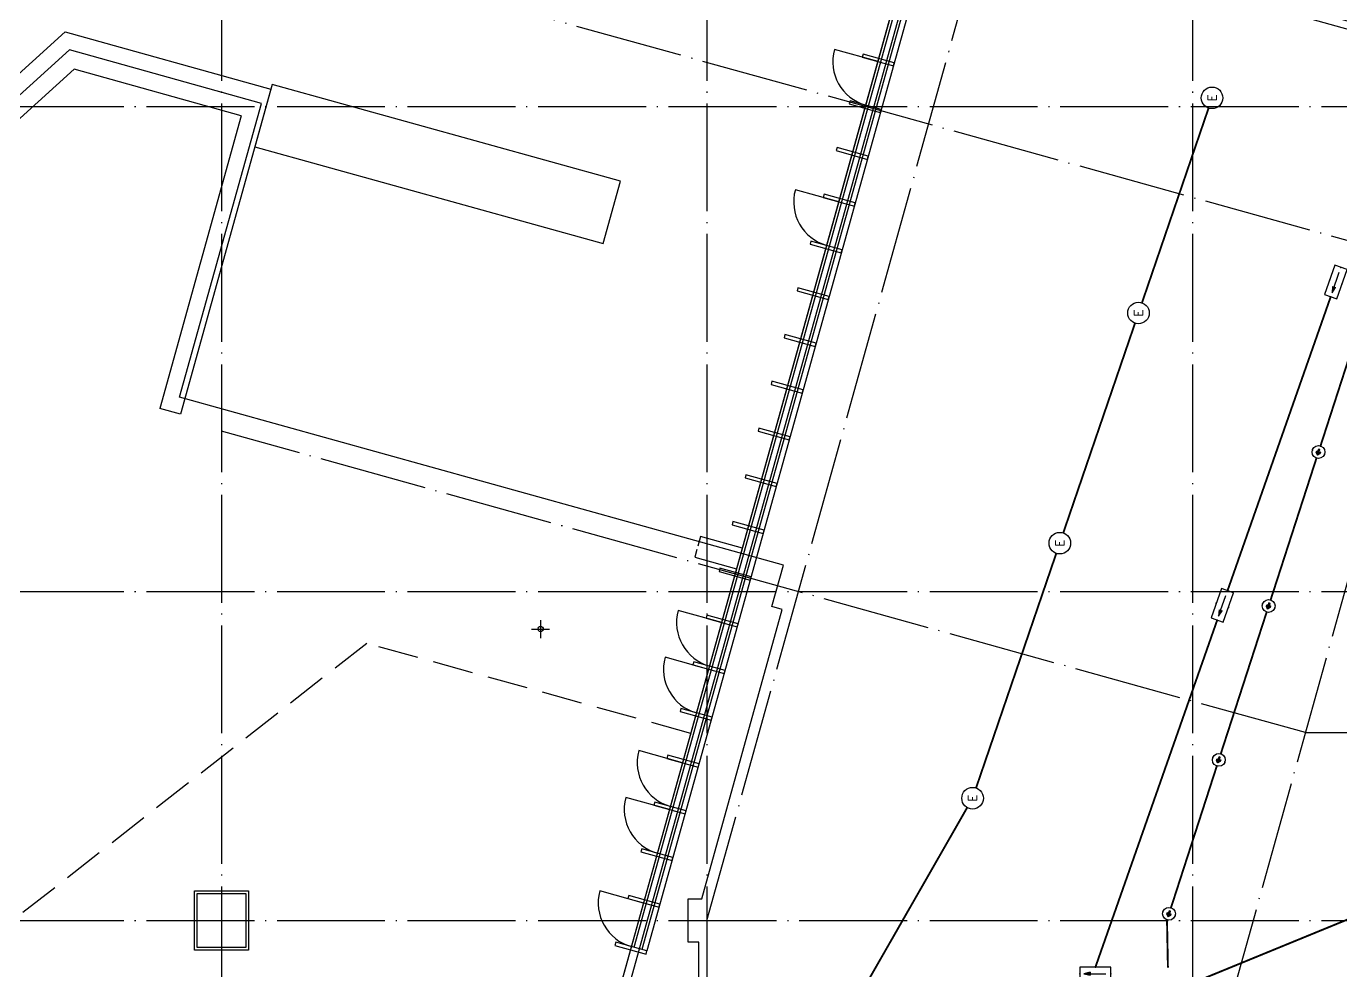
# Model space of a CAD drawing. Extents: x -288892 to 250096, y -100054 to 404668.
# Drawn here: x 82782 to 107148, y 113870 to 131386 of the extents above; entities that cross this region are included whole.
import ezdxf
from ezdxf.enums import TextEntityAlignment as Align
from ezdxf.xclip import XClip

# ---------------------------------------------------------------- set-up
doc = ezdxf.new("R2010")
doc.units = 0
doc.header["$LTSCALE"] = 1000
doc.header["$MEASUREMENT"] = 0
for name, pattern in [('104-14# 核心筒$0$DOTE', [2.42, 2, -0.2, 0.02, -0.2]), ('DASH', [0.35, 0.25, -0.1]), ('X-104 14#平面$0$109 3#平面$0$DASH', [0.35, 0.25, -0.1]), ('X-104 14#平面$0$DOTE', [2.42, 2, -0.2, 0.02, -0.2])]:
    doc.linetypes.add(name, pattern=pattern)
doc.layers.get('0').update_dxf_attribs({"linetype": 'CONTINUOUS'})
for name, color, linetype in [('104-14# 核心筒$0$A_AXIS-轴线', 36, '104-14# 核心筒$0$DOTE'), ('14#楼幕墙$0$A-C_玻璃幕墙', 140, 'CONTINUOUS'), ('14#楼幕墙$0$A-C_窗', 140, 'CONTINUOUS'), ('EQUIP-照明', 3, 'CONTINUOUS'), ('WIRE-应急', 2, 'DASH'), ('X-104 14#平面$0$A-C_玻璃幕墙', 140, 'CONTINUOUS'), ('X-104 14#平面$0$A-E_电梯', 171, 'CONTINUOUS'), ('X-104 14#平面$0$A-O_分水线', 127, 'CONTINUOUS'), ('X-104 14#平面$0$A-O_屋面', 201, 'CONTINUOUS'), ('X-104 14#平面$0$A-SUR_吊顶', 40, 'CONTINUOUS'), ('X-104 14#平面$0$A_AXIS-轴线', 36, 'X-104 14#平面$0$DOTE')]:
    doc.layers.add(name, color=color, linetype=linetype)
doc.layers.add('X-104 14#平面$0$000套内', color=226, linetype='CONTINUOUS', lineweight=30)
doc.layers.add('X-104 14#平面$0$04-不打印_辅助线', color=165, linetype='CONTINUOUS', plot=False)
doc.layers.get('X-104 14#平面$0$A-O_分水线').off()
doc.styles.add('_TEL_DIM', font='SIMPLEX', dxfattribs={"width": 0.8, "height": 3.5, "bigfont": 'HZTXT'})

# ---------------------------------------------------------------- blocks, each defined once
blk = doc.blocks.new('14#楼幕墙$0$A$C103B1A8E')
blk.add_lwpolyline([(0, 0), (60, 0), (60, 600), (0, 600)], close=True)
blk = doc.blocks.new('14#楼幕墙$0$A$C09283E46')
at = {"rotation": 251.9518973648937}
for p in [(59581, 40420), (59302, 39564), (59024, 38708), (58745, 37853), (58466, 36997), (58187, 36141), (57908, 35285), (57629, 34430), (57351, 33574), (57072, 32718), (56793, 31862), (56514, 31007), (56235, 30151), (55956, 29295), (55678, 28440), (55399, 27584), (55120, 26728), (54841, 25872), (54562, 25017), (54283, 24161)]:
    blk.add_blockref('14#楼幕墙$0$A$C103B1A8E', p, dxfattribs=at)
blk = doc.blocks.new('14#楼幕墙$0$A$C2CD63A88')
blk.add_lwpolyline([(0, 670), (0, -170)])
blk.add_arc((0, 670), 840, 270, 0)
blk = doc.blocks.new('14#楼幕墙')
at = {"layer": '14#楼幕墙$0$A-C_玻璃幕墙'}
for p, q in [((99427, 133825), (92631, 109400)), ((99462, 133763), (94047, 114303)), ((99566, 133579), (94192, 114262)), ((99636, 133456), (94288, 114236)), ((120415, 127674), (99636, 133456))]:
    blk.add_line(p, q, dxfattribs=at)
at = {"layer": '14#楼幕墙$0$A-C_玻璃幕墙', "rotation": 2.499999999999448}
blk.add_blockref('14#楼幕墙$0$A$C09283E46', (40532, 87891), dxfattribs=at)
at = {"layer": '14#楼幕墙$0$A-C_窗', "rotation": 254.4518973650889}
for p in [(97926, 130911), (97202, 128310), (95031, 120506), (94789, 119639), (94302, 117906), (94061, 117039), (93579, 115305)]:
    blk.add_blockref('14#楼幕墙$0$A$C2CD63A88', p, dxfattribs=at)
blk = doc.blocks.new('104-14# 核心筒')
at = {"layer": '104-14# 核心筒$0$A_AXIS-轴线'}
for p, q in [((86400, 139634), (86400, 80555)), ((95400, 139634), (95400, 80555)), ((104400, 139634), (104400, 80555)), ((95400, 114800), (101118, 135351)), ((115900, 125010), (86400, 133218)), ((104400, 110750), (110517, 132736)), ((-9370, 129900), (120260, 129900)), ((106496, 118285), (86400, 123876)), ((-9370, 120900), (120260, 120900)), ((106496, 118285), (120260, 118285)), ((-9370, 114800), (120260, 114800))]:
    blk.add_line(p, q, dxfattribs=at)
blk = doc.blocks.new('X-104 14#平面$0$ydl')
h = blk.add_hatch()
h.set_pattern_fill('ANSI31', color=8, scale=30, angle=45)
h.set_pattern_definition([(90, (0, 0), (-47.625, 1e-14), [])])
edge = h.paths.add_edge_path()
edge.add_arc((0, 0), 138, 0, 360)
for radius in [168, 138]:
    blk.add_circle((0, 0), radius)
at = {"layer": 'X-104 14#平面$0$04-不打印_辅助线'}
for p, q in [((-168, 0), (168, 0)), ((0, 168), (0, -168))]:
    blk.add_line(p, q, dxfattribs=at)
blk = doc.blocks.new('X-104 14#平面$0$d3d3d3')
blk.add_circle((-23584, 31106), 50)
at = {"layer": 'X-104 14#平面$0$A-O_分水线'}
blk.add_blockref('X-104 14#平面$0$ydl', (-23584, 31106), dxfattribs=at)
blk = doc.blocks.new('X-104 14#平面')
at = {"layer": 'X-104 14#平面$0$000套内'}
blk.add_lwpolyline([(115950, 101100), (117513, 101082), (120578, 127784), (99531, 133640), (92085, 106876), (95700, 103260), (95700, 110500), (98900, 110500), (98900, 110500), (110900, 110500), (110900, 111900), (115950, 111900)], close=True, dxfattribs=at)
at = {"layer": 'X-104 14#平面$0$04-不打印_辅助线'}
blk.add_lwpolyline([(95250, 109400), (95250, 114400), (95050, 114400), (95050, 115200), (95304, 115200), (96797, 120568), (96605, 120622), (96819, 121393), (85624, 124507), (87140, 129956), (83582, 130946), (66456, 115400), (609, 115400), (8, 112572), (4215, 111678), (1410, 98484), (6940, 97309), (8660, 105400), (8600, 105400), (8600, 106200), (14200, 106200), (14200, 110600), (86750, 110600), (86750, 109400)], close=True, dxfattribs=at)
at = {"layer": 'X-104 14#平面$0$A-C_玻璃幕墙'}
for points in [[(109062, 84668), (119297, 99814), (117563, 100200), (120742, 127895), (99427, 133825), (92631, 109400), (86987, 109400), (86987, 110600), (8392, 110600), (5689, 97881), (-2734, 99671), (-6010, 84258), (40178, 86275), (39845, 84184), (83846, 86453)], [(85900, 115350), (86900, 115350), (86900, 114250), (85900, 114250)], [(85950, 115300), (86850, 115300), (86850, 114300), (85950, 114300)]]:
    blk.add_lwpolyline(points, close=True, dxfattribs=at)
at = {"layer": 'X-104 14#平面$0$A-E_电梯'}
blk.add_lwpolyline([(93797, 128513), (87342, 130309), (87021, 129153), (93475, 127357)], close=True, dxfattribs=at)
at = {"layer": 'X-104 14#平面$0$A-O_屋面', "ltscale": 5}
for points in [[(388, 112185), (-347, 112341), (367, 115700), (66341, 115700), (83503, 131280), (87317, 130219), (85640, 124191)], [(86766, 129728), (83667, 130591), (66580, 115080), (869, 115080), (388, 112819), (517, 112791), (388, 112185)], [(86766, 129728), (85255, 124299)], [(85640, 124191), (85255, 124299)], [(96056, 121709), (95281, 121924), (95230, 121741)], [(95214, 121683), (95174, 121539), (95949, 121323)]]:
    blk.add_lwpolyline(points, dxfattribs=at)
at = {"layer": 'X-104 14#平面$0$A-SUR_吊顶', "linetype": 'X-104 14#平面$0$109 3#平面$0$DASH', "ltscale": 3}
blk.add_lwpolyline([(95099, 118271), (89096, 119941), (77166, 110600)], dxfattribs=at)
at = {"layer": 'X-104 14#平面$0$A_AXIS-轴线'}
blk.add_line((95400, 114800), (100602, 133498), dxfattribs=at)
ref = blk.add_blockref('104-14# 核心筒', (0, 0))
XClip(ref).set_block_clipping_path([(-38664.3623821461, -25500), (139216.5485069363, 330900)])
for name, p in [('14#楼幕墙', (0, 0)), ('X-104 14#平面$0$d3d3d3', (115900, 89100))]:
    blk.add_blockref(name, p)
blk = doc.blocks.new('$equip$00001838')
blk.add_circle((0, 0), 0.5)
at = {"color": 7, "style": '_TEL_DIM'}
blk.add_attdef('$TEXT$', text='', height=0.4, dxfattribs=at).set_placement((0, 0), align=Align.MIDDLE_CENTER)
at = {"color": 7, "style": '_TEL_DIM', "flags": 1}
blk.add_attdef('A', text='', height=0.00002, dxfattribs=at).set_placement((0, 0), align=Align.MIDDLE_CENTER)
blk = doc.blocks.new('$equip$00002541')
blk.add_hatch(color=256).paths.add_polyline_path([(-0.24, 0.372), (-0.528, 0.3), (-0.24, 0.228)])
for p, q in [((-0.72, 0.6), (-0.72, 0)), ((0.72, 0.6), (-0.72, 0.6)), ((-0.72, 0), (0.72, 0)), ((-0.24, 0.372), (-0.528, 0.3)), ((-0.528, 0.3), (-0.24, 0.228)), ((-0.24, 0.372), (-0.24, 0.228)), ((0.72, 0), (0.72, 0.6))]:
    blk.add_line(p, q)
at = {"color": 7}
blk.add_line((-0.48, 0.3), (0.48, 0.3), dxfattribs=at)
at = {"const_width": 0.02}
blk.add_lwpolyline([(-0.72, 0.6), (-0.72, 0), (0.72, 0), (0.72, 0.6), (-0.72, 0.6), (-0.72, 0)], dxfattribs=at)
for p in [(-0.72, 0.3), (0, 0.6), (0, 0), (0.72, 0.3)]:
    blk.add_point(p)
at = {"color": 7, "style": '_TEL_DIM', "flags": 1}
blk.add_attdef('A', text='', height=0.00002, dxfattribs=at).set_placement((0, 0), align=Align.MIDDLE_CENTER)
blk = doc.blocks.new('$equip_U$00000283(晏大钊)')
at = {"color": 3}
for p, q in [((-0.07, 0.05), (-0.27, 0.05)), ((-0.27, 0.05), (-0.27, 0.05)), ((-0.26, 0.05), (-0.27, 0.04)), ((-0.25, 0.05), (-0.27, 0.03)), ((-0.24, 0.05), (-0.27, 0.02)), ((-0.23, 0.05), (-0.27, 0.01)), ((-0.22, 0.05), (-0.27, 0)), ((-0.2, 0.05), (-0.27, -0.01)), ((-0.19, 0.05), (-0.27, -0.03)), ((-0.18, 0.05), (-0.27, -0.04)), ((-0.17, 0.05), (-0.27, -0.05)), ((-0.16, 0.05), (-0.27, -0.06)), ((-0.27, 0.05), (-0.27, 0.05)), ((-0.26, 0.05), (-0.27, 0.04)), ((-0.25, 0.05), (-0.27, 0.03)), ((-0.24, 0.05), (-0.27, 0.02)), ((-0.23, 0.05), (-0.27, 0.01)), ((-0.22, 0.05), (-0.27, 0)), ((-0.2, 0.05), (-0.27, -0.01)), ((-0.19, 0.05), (-0.27, -0.03)), ((-0.18, 0.05), (-0.27, -0.04)), ((-0.17, 0.05), (-0.27, -0.05)), ((-0.16, 0.05), (-0.27, -0.06)), ((-0.15, 0.05), (-0.26, -0.06)), ((-0.15, 0.05), (-0.26, -0.06)), ((-0.14, 0.05), (-0.25, -0.06)), ((-0.14, 0.05), (-0.25, -0.06)), ((-0.13, 0.05), (-0.24, -0.06)), ((-0.13, 0.05), (-0.24, -0.06)), ((-0.11, 0.05), (-0.23, -0.06)), ((-0.11, 0.05), (-0.23, -0.06)), ((-0.1, 0.05), (-0.22, -0.06)), ((-0.1, 0.05), (-0.22, -0.06)), ((-0.09, 0.05), (-0.21, -0.06)), ((-0.09, 0.05), (-0.21, -0.06)), ((-0.08, 0.05), (-0.2, -0.06)), ((-0.08, 0.05), (-0.2, -0.06)), ((-0.07, 0.05), (-0.18, -0.06)), ((-0.07, 0.05), (-0.18, -0.06)), ((-0.06, 0.05), (-0.17, -0.06)), ((-0.06, 0.05), (-0.17, -0.06)), ((-0.05, 0.05), (-0.16, -0.06)), ((-0.05, 0.05), (-0.16, -0.06)), ((-0.04, 0.05), (-0.15, -0.06)), ((-0.04, 0.05), (-0.15, -0.06)), ((-0.02, 0.05), (-0.14, -0.06)), ((-0.02, 0.05), (-0.14, -0.06)), ((-0.01, 0.05), (-0.13, -0.06)), ((-0.01, 0.05), (-0.13, -0.06)), ((0, 0.05), (-0.12, -0.06)), ((0, 0.05), (-0.12, -0.06)), ((0.01, 0.05), (-0.11, -0.06)), ((0.01, 0.05), (-0.11, -0.06)), ((0.02, 0.05), (-0.09, -0.06)), ((0.02, 0.05), (-0.09, -0.06)), ((0.03, 0.05), (-0.08, -0.06)), ((0.03, 0.05), (-0.08, -0.06)), ((0.04, 0.05), (-0.07, -0.06)), ((0.04, 0.05), (-0.07, -0.06)), ((0.05, 0.05), (-0.06, -0.06)), ((0.05, 0.05), (-0.06, -0.06)), ((-0.04, 0.17), (-0.05, 0.16)), ((-0.04, 0.17), (-0.05, 0.16)), ((0.07, 0.05), (-0.05, -0.06)), ((0.07, 0.05), (-0.05, -0.06)), ((-0.03, 0.17), (-0.04, 0.16)), ((-0.02, 0.17), (-0.04, 0.15)), ((-0.03, 0.17), (-0.04, 0.16)), ((-0.02, 0.17), (-0.04, 0.15)), ((0.15, 0.13), (-0.04, -0.06)), ((0.15, 0.13), (-0.04, -0.06)), ((0.21, 0.08), (-0.04, -0.18)), ((0.17, 0.03), (-0.04, -0.18)), ((-0.01, 0.17), (-0.03, 0.15)), ((0, 0.17), (-0.03, 0.14)), ((-0.01, 0.17), (-0.03, 0.15)), ((0, 0.17), (-0.03, 0.14)), ((0.16, 0.13), (-0.03, -0.06)), ((0.16, 0.13), (-0.03, -0.06)), ((0.22, 0.07), (-0.03, -0.18)), ((0.17, 0.02), (-0.03, -0.18)), ((0.01, 0.17), (-0.02, 0.14)), ((0.01, 0.17), (-0.02, 0.14)), ((0.17, 0.12), (-0.02, -0.06)), ((0.17, 0.12), (-0.02, -0.06)), ((0.22, 0.07), (-0.02, -0.18)), ((0.17, 0.01), (-0.02, -0.18)), ((0.02, 0.17), (-0.01, 0.13)), ((0.03, 0.17), (-0.01, 0.13)), ((0.02, 0.17), (-0.01, 0.13)), ((0.03, 0.17), (-0.01, 0.13)), ((0.23, 0.06), (-0.01, -0.18)), ((0.05, 0.17), (0, 0.12)), ((0.06, 0.17), (0, 0.12)), ((0.05, 0.17), (0, 0.12)), ((0.06, 0.17), (0, 0.12)), ((0.17, 0.11), (0, -0.06)), ((0.17, 0.11), (0, -0.06)), ((0.24, 0.06), (0, -0.18)), ((0.07, 0.17), (0.01, 0.11)), ((0.07, 0.17), (0.01, 0.11)), ((0.18, 0.11), (0.01, -0.06)), ((0.18, 0.11), (0.01, -0.06)), ((0.08, 0.17), (0.02, 0.1)), ((0.09, 0.17), (0.02, 0.1)), ((0.08, 0.17), (0.02, 0.1)), ((0.09, 0.17), (0.02, 0.1)), ((0.18, 0.1), (0.02, -0.06)), ((0.18, 0.1), (0.02, -0.06)), ((0.24, 0.05), (0.02, -0.18)), ((0.1, 0.17), (0.03, 0.09)), ((0.11, 0.17), (0.03, 0.09)), ((0.1, 0.17), (0.03, 0.09)), ((0.11, 0.17), (0.03, 0.09)), ((0.19, 0.1), (0.03, -0.06)), ((0.19, 0.1), (0.03, -0.06)), ((0.25, 0.05), (0.03, -0.18)), ((0.12, 0.16), (0.04, 0.08)), ((0.12, 0.16), (0.04, 0.08)), ((0.19, 0.09), (0.04, -0.06)), ((0.19, 0.09), (0.04, -0.06)), ((0.25, 0.04), (0.04, -0.18)), ((0.12, 0.16), (0.05, 0.08)), ((0.12, 0.16), (0.05, 0.08)), ((0.13, 0.15), (0.05, 0.07)), ((0.13, 0.15), (0.05, 0.07)), ((0.2, 0.09), (0.05, -0.06)), ((0.2, 0.09), (0.05, -0.06)), ((0.26, 0.03), (0.05, -0.18)), ((0.14, 0.15), (0.06, 0.07)), ((0.14, 0.15), (0.06, 0.07)), ((0.14, 0.14), (0.06, 0.06)), ((0.14, 0.14), (0.06, 0.06)), ((0.21, 0.08), (0.06, -0.06)), ((0.16, 0.04), (0.06, -0.06)), ((0.27, 0.03), (0.06, -0.18)), ((0.15, 0.14), (0.07, 0.06)), ((0.15, 0.14), (0.07, 0.06)), ((0.27, 0.02), (0.07, -0.18)), ((0.28, 0.02), (0.08, -0.18)), ((0.28, 0.01), (0.09, -0.18)), ((0.28, 0.01), (0.09, -0.18)), ((0.29, 0.01), (0.1, -0.18)), ((0.29, 0.01), (0.1, -0.18)), ((0.3, 0), (0.16, -0.13)), ((0.3, 0), (0.16, -0.13)), ((0.21, 0.08), (0.17, 0.04)), ((0.21, 0.08), (0.18, 0.04)), ((0.22, 0.07), (0.19, 0.04)), ((0.22, 0.07), (0.2, 0.04)), ((0.23, 0.06), (0.21, 0.04)), ((0.24, 0.06), (0.21, 0.03)), ((0.24, 0.05), (0.21, 0.02)), ((0.25, 0.05), (0.21, 0.01)), ((0.25, 0.04), (0.21, 0)), ((0.26, 0.03), (0.21, -0.01)), ((0.27, 0.03), (0.21, -0.02)), ((0.27, 0.02), (0.21, -0.03)), ((0.28, 0.02), (0.21, -0.05)), ((-0.03, -0.15), (-0.05, -0.18)), ((-0.03, -0.15), (-0.05, -0.18)), ((0.17, 0), (-0.01, -0.18)), ((0.17, -0.01), (0, -0.18)), ((0.17, -0.03), (0.02, -0.18)), ((0.17, -0.04), (0.03, -0.18)), ((0.17, -0.05), (0.04, -0.18)), ((0.17, -0.05), (0.05, -0.18)), ((0.18, -0.05), (0.06, -0.18)), ((0.19, -0.05), (0.07, -0.18)), ((0.2, -0.05), (0.08, -0.18)), ((0.3, 0), (0.27, -0.03)), ((0.3, 0), (0.27, -0.03))]:
    blk.add_line(p, q, dxfattribs=at)
at = {"color": 3, "linetype": 'ByBlock', "ltscale": 5}
for p, q in [((-0.27, 0.05), (-0.27, -0.06)), ((0.07, 0.05), (-0.27, 0.05)), ((0.07, 0.05), (-0.06, 0.17)), ((-0.06, 0.17), (0.11, 0.17)), ((0.07, 0.05), (0.07, 0.05)), ((0.11, 0.17), (0.3, 0)), ((-0.27, -0.06), (0.07, -0.06)), ((-0.06, -0.18), (0.07, -0.06)), ((0.11, -0.18), (-0.06, -0.18)), ((0.07, -0.06), (0.07, -0.06)), ((0.3, 0), (0.11, -0.18))]:
    blk.add_line(p, q, dxfattribs=at)
at = {"color": 3}
blk.add_circle((0, 0), 0.595, dxfattribs=at)
for p in [(-0.59, 0), (0, 0.59), (0.59, 0), (0, -0.59)]:
    blk.add_point(p)
at = {"color": 7, "style": '_TEL_DIM', "flags": 1}
for tag in ['A', 'REMARK']:
    blk.add_attdef(tag, text='', height=0.000025, dxfattribs=at).set_placement((0, 0), align=Align.MIDDLE_CENTER)
blk = doc.blocks.new('$equip_U$00000284(晏大钊)')
for p in [(-0.298, 0), (0, 0.298), (0.298, 0), (0, -0.298)]:
    blk.add_point(p)
at = {"xscale": 0.5, "yscale": 0.5, "zscale": 0.5}
blk.add_blockref('$equip_U$00000283(晏大钊)', (0, 0), dxfattribs=at)
at = {"color": 7, "style": '_TEL_DIM', "flags": 1}
for tag in ['A', 'REMARK']:
    blk.add_attdef(tag, text='', height=0.0000125, dxfattribs=at).set_placement((0, 0), align=Align.MIDDLE_CENTER)
blk = doc.blocks.new('$equip_U$00000302(HT0843)')
for p in [(-0.298, 0), (0, 0.298), (0.298, 0), (0, -0.298)]:
    blk.add_point(p)
at = {"rotation": 180}
blk.add_blockref('$equip_U$00000284(晏大钊)', (0, 0), dxfattribs=at)
at = {"color": 7, "style": '_TEL_DIM', "flags": 1}
for tag in ['A', 'REMARK']:
    blk.add_attdef(tag, text='', height=0.0000125, dxfattribs=at).set_placement((0, 0), align=Align.MIDDLE_CENTER)

msp = doc.modelspace()

# ---------------------------------------------------------------- linework, layer by layer
at = {"layer": 'WIRE-应急', "linetype": 'DASH', "const_width": 35}
for points in [[(103464, 126257), (104699, 129869)], [(105049, 120916), (106963, 126370)], [(106773, 123602), (107623, 126230)], [(102005, 121990), (103335, 125878)], [(105849, 120748), (106699, 123376)], [(100388, 117258), (101876, 121611)], [(102600, 113934), (104859, 120373)], [(104925, 117894), (105776, 120522)], [(104002, 115039), (104852, 117667)], [(98212, 113378), (100224, 116895)], [(103520, 113280), (107631, 114966)], [(103928, 114813), (103945, 113926)]]:
    msp.add_lwpolyline(points, dxfattribs=at)

# ---------------------------------------------------------------- block references
msp.add_blockref('X-104 14#平面', (0, 0))
at = {"layer": 'EQUIP-照明', "xscale": 400, "yscale": 400, "zscale": 400, "rotation": 90}
for p in [(104763, 130058), (103399, 126068), (101941, 121800), (100324, 117069)]:
    msp.add_blockref('$equip$00001838', p, dxfattribs=at).add_auto_attribs({'$TEXT$': 'E'})
at = {"layer": 'EQUIP-照明'}
for name, p, xscale, yscale, zscale, rotation in [('$equip$00002541', (107171, 126602), 400.0000000000001, 400.0000000000001, 400.0000000000001, 70.66957492231475), ('$equip_U$00000302(HT0843)', (106736, 123489), 400, 400, 400, 72.06751126632818), ('$equip$00002541', (105067, 120605), 400.0000000000001, 400.0000000000001, 400.0000000000001, 70.66957492231475), ('$equip_U$00000302(HT0843)', (105812, 120635), 400, 400, 400, 72.06751126632818), ('$equip_U$00000302(HT0843)', (104889, 117780), 400, 400, 400, 72.06751126632818), ('$equip_U$00000302(HT0843)', (103965, 114926), 400, 400, 400, 72.06751126632818)]:
    msp.add_blockref(name, p, dxfattribs=dict(at, xscale=xscale, yscale=yscale, zscale=zscale, rotation=rotation))
at = {"layer": 'EQUIP-照明', "xscale": 400, "yscale": 400, "zscale": 400}
msp.add_blockref('$equip$00002541', (102600, 113694), dxfattribs=at)

doc.saveas('drawing.dxf')
